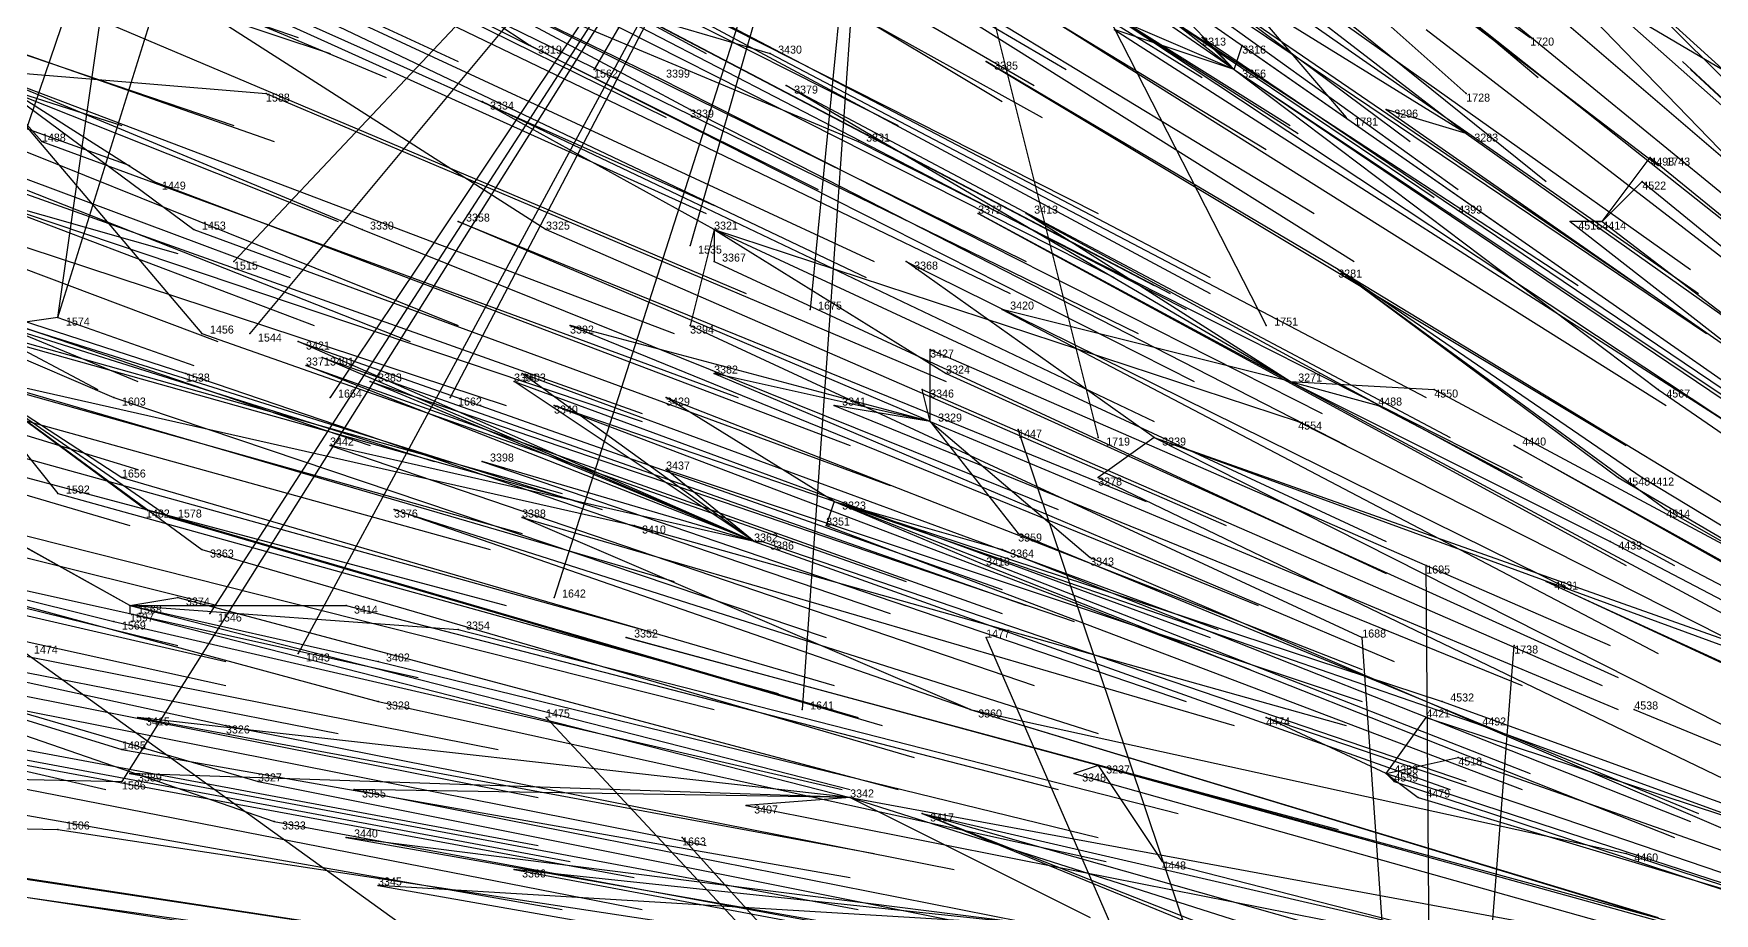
# Model space of a CAD drawing. Extents: x -0.5 to 0.59, y -0.5 to 0.58.
# Drawn here: x -0.379 to -0.169, y 0.0495 to 0.1595 of the extents above; entities that cross this region are included whole.
import ezdxf

# ---------------------------------------------------------------- set-up
doc = ezdxf.new("R2010")
doc.units = 0
for name, color, linetype in [('Facilities', 3, 'CONTINUOUS'), ('Facilities_lines', 3, 'CONTINUOUS'), ('Normals', 1, 'CONTINUOUS'), ('Source_points', 5, 'CONTINUOUS'), ('Text', 3, 'CONTINUOUS')]:
    doc.layers.add(name, color=color, linetype=linetype)

msp = doc.modelspace()

# ---------------------------------------------------------------- linework, layer by layer
at = {"layer": 'Facilities', "color": 3}
for p in [(-0.229, 0.155, -0.691), (-0.2, 0.147, -0.62), (-0.294, 0.135, -0.81), (-0.183, 0.136, -0.57), (-0.216, 0.13, -0.63), (-0.376, 0.124, -1.25), (-0.222, 0.116, -0.625), (-0.267, 0.111, -0.722), (-0.239, 0.109, -0.656), (-0.279, 0.101, -0.741), (-0.289, 0.096, -0.762), (-0.367, 0.088, -0.942), (-0.262, 0.075, -0.68), (-0.179, 0.075, -0.486), (-0.246, 0.068, -0.638), (-0.21, 0.067, -0.55), (-0.277, 0.064, -0.711), (-0.268, 0.062, -0.687)]:
    msp.add_point(p, dxfattribs=at)
at = {"layer": 'Facilities_lines', "color": 3}
for p, q in [((-0.376, 0.124, -1.25), (-0.328, 0.278, -1.25)), ((-0.376, 0.124, -1.25), (-0.357, 0.258, -1.25)), ((-0.346, 0.247, -1.25), (-0.388, 0.124, -1.25)), ((-0.273, 0.217, -1.25), (-0.368, 0.066, -1.25)), ((-0.273, 0.217, -1.25), (-0.357, 0.087, -1.25)), ((-0.273, 0.217, -1.25), (-0.354, 0.131, -1.25)), ((-0.273, 0.217, -1.25), (-0.352, 0.122, -1.25)), ((-0.273, 0.217, -1.25), (-0.346, 0.082, -1.25)), ((-0.273, 0.217, -1.25), (-0.342, 0.114, -1.25)), ((-0.273, 0.217, -1.25), (-0.327, 0.114, -1.25)), ((-0.273, 0.217, -1.25), (-0.314, 0.089, -1.25)), ((-0.273, 0.217, -1.25), (-0.309, 0.155, -1.25)), ((-0.273, 0.217, -1.25), (-0.297, 0.133, -1.25)), ((-0.273, 0.217, -1.25), (-0.283, 0.075, -1.25)), ((-0.273, 0.217, -1.25), (-0.282, 0.125, -1.25)), ((-0.273, 0.217, -1.25), (-0.246, 0.109, -1.25)), ((-0.273, 0.217, -1.25), (-0.192, 0.159, -1.25)), ((-0.273, 0.217, -1.25), (-0.2, 0.152, -1.25)), ((-0.273, 0.217, -1.25), (-0.176, 0.143, -1.25)), ((-0.273, 0.217, -1.25), (-0.225, 0.123, -1.25)), ((-0.273, 0.217, -1.25), (-0.151, 0.145, -1.25)), ((-0.273, 0.217, -1.25), (-0.215, 0.149, -1.25)), ((-0.2, 0.147, -0.62), (-0.276, 0.194, -0.843)), ((-0.229, 0.155, -0.691), (-0.281, 0.191, -0.849)), ((-0.229, 0.155, -0.691), (-0.271, 0.188, -0.825)), ((-0.207, 0.185, -0.694), (-0.149, 0.125, -0.486)), ((-0.2, 0.147, -0.62), (-0.248, 0.184, -0.772)), ((-0.379, 0.176, -1.044), (-0.315, 0.135, -0.858)), ((-0.229, 0.155, -0.691), (-0.247, 0.174, -0.754)), ((-0.338, 0.172, -0.949), (-0.317, 0.158, -0.885)), ((-0.338, 0.172, -0.949), (-0.276, 0.146, -0.78)), ((-0.338, 0.172, -0.949), (-0.297, 0.15, -0.832)), ((-0.338, 0.172, -0.949), (-0.301, 0.154, -0.845)), ((-0.338, 0.172, -0.949), (-0.287, 0.157, -0.818)), ((-0.229, 0.155, -0.691), (-0.244, 0.16, -0.729)), ((-0.229, 0.155, -0.691), (-0.243, 0.161, -0.729)), ((-0.229, 0.155, -0.691), (-0.233, 0.159, -0.705)), ((-0.229, 0.155, -0.691), (-0.228, 0.158, -0.694)), ((-0.216, 0.13, -0.63), (-0.26, 0.156, -0.757)), ((-0.386, 0.155, -1.04), (-0.364, 0.141, -0.976)), ((-0.386, 0.155, -1.04), (-0.359, 0.135, -0.959)), ((-0.386, 0.155, -1.04), (-0.358, 0.122, -0.945)), ((-0.386, 0.155, -1.04), (-0.378, 0.146, -1.014)), ((-0.386, 0.155, -1.04), (-0.35, 0.152, -0.955)), ((-0.386, 0.155, -1.04), (-0.338, 0.135, -0.909)), ((-0.229, 0.155, -0.691), (-0.202, 0.137, -0.61)), ((-0.229, 0.155, -0.691), (-0.176, 0.115, -0.524)), ((-0.222, 0.116, -0.625), (-0.285, 0.153, -0.807)), ((-0.294, 0.135, -0.81), (-0.323, 0.151, -0.89)), ((-0.2, 0.147, -0.62), (-0.21, 0.15, -0.645)), ((-0.183, 0.136, -0.57), (-0.177, 0.144, -0.571)), ((-0.183, 0.136, -0.57), (-0.178, 0.141, -0.568)), ((-0.425, 0.138, -1.116), (-0.36, 0.117, -0.946)), ((-0.425, 0.138, -1.116), (-0.369, 0.114, -0.964)), ((-0.222, 0.116, -0.625), (-0.261, 0.137, -0.737)), ((-0.222, 0.116, -0.625), (-0.255, 0.137, -0.724)), ((-0.267, 0.111, -0.722), (-0.326, 0.136, -0.882)), ((-0.294, 0.135, -0.81), (-0.297, 0.123, -0.804)), ((-0.294, 0.135, -0.81), (-0.265, 0.117, -0.725)), ((-0.294, 0.135, -0.81), (-0.294, 0.131, -0.805)), ((-0.294, 0.135, -0.81), (-0.221, 0.111, -0.618)), ((-0.183, 0.136, -0.57), (-0.187, 0.136, -0.577)), ((-0.239, 0.109, -0.656), (-0.27, 0.131, -0.749)), ((-0.216, 0.13, -0.63), (-0.178, 0.104, -0.515)), ((-0.216, 0.13, -0.63), (-0.175, 0.1, -0.504)), ((-0.216, 0.13, -0.63), (-0.181, 0.104, -0.521)), ((-0.376, 0.124, -1.25), (-0.383, 0.123, -1.25)), ((-0.222, 0.116, -0.625), (-0.258, 0.125, -0.717)), ((-0.267, 0.111, -0.722), (-0.312, 0.123, -0.838)), ((-0.289, 0.096, -0.762), (-0.346, 0.121, -0.916)), ((-0.267, 0.111, -0.722), (-0.267, 0.12, -0.732)), ((-0.289, 0.096, -0.762), (-0.345, 0.118, -0.913)), ((-0.289, 0.096, -0.762), (-0.343, 0.119, -0.906)), ((-0.388, 0.117, -1.014), (-0.365, 0.1, -0.947)), ((-0.388, 0.117, -1.014), (-0.362, 0.099, -0.937)), ((-0.388, 0.117, -1.014), (-0.376, 0.102, -0.974)), ((-0.388, 0.117, -1.014), (-0.368, 0.104, -0.958)), ((-0.388, 0.117, -1.014), (-0.358, 0.095, -0.925)), ((-0.388, 0.117, -1.014), (-0.304, 0.098, -0.798)), ((-0.289, 0.096, -0.762), (-0.337, 0.116, -0.89)), ((-0.289, 0.096, -0.762), (-0.319, 0.116, -0.85)), ((-0.289, 0.096, -0.762), (-0.318, 0.117, -0.847)), ((-0.267, 0.111, -0.722), (-0.294, 0.117, -0.792)), ((-0.222, 0.116, -0.625), (-0.182, 0.096, -0.514)), ((-0.222, 0.116, -0.625), (-0.211, 0.113, -0.6)), ((-0.222, 0.116, -0.625), (-0.204, 0.115, -0.586)), ((-0.279, 0.101, -0.741), (-0.3, 0.114, -0.803)), ((-0.267, 0.111, -0.722), (-0.268, 0.115, -0.728)), ((-0.367, 0.088, -0.942), (-0.41, 0.112, -1.062)), ((-0.279, 0.101, -0.741), (-0.314, 0.113, -0.835)), ((-0.267, 0.111, -0.722), (-0.279, 0.113, -0.752)), ((-0.267, 0.111, -0.722), (-0.247, 0.094, -0.661)), ((-0.267, 0.111, -0.722), (-0.256, 0.097, -0.685)), ((-0.204, -0.045, -1.25), (-0.256, 0.11, -1.25)), ((-0.289, 0.096, -0.762), (-0.342, 0.108, -0.897)), ((-0.239, 0.109, -0.656), (-0.246, 0.104, -0.668)), ((-0.239, 0.109, -0.656), (-0.16, 0.081, -0.448)), ((-0.239, 0.109, -0.656), (-0.168, 0.083, -0.469)), ((-0.162, 0.09, -0.462), (-0.194, 0.108, -0.554)), ((-0.289, 0.096, -0.762), (-0.323, 0.106, -0.849)), ((-0.289, 0.096, -0.762), (-0.3, 0.105, -0.796)), ((-0.279, 0.101, -0.741), (-0.28, 0.098, -0.742)), ((-0.279, 0.101, -0.741), (-0.258, 0.095, -0.687)), ((-0.279, 0.101, -0.741), (-0.26, 0.093, -0.691)), ((-0.279, 0.101, -0.741), (-0.198, 0.073, -0.528)), ((-0.279, 0.101, -0.741), (-0.203, 0.076, -0.541)), ((-0.421, 0.099, -1.082), (-0.369, 0.086, -0.947)), ((-0.421, 0.099, -1.082), (-0.336, 0.076, -0.86)), ((-0.262, 0.075, -0.68), (-0.334, 0.1, -0.873)), ((-0.262, 0.075, -0.68), (-0.318, 0.099, -0.833)), ((-0.367, 0.088, -0.942), (-0.385, 0.098, -0.992)), ((-0.289, 0.096, -0.762), (-0.288, 0.096, -0.759)), ((-0.204, -0.045, -1.25), (-0.205, 0.093, -1.25)), ((-0.134, 0.065, -0.373), (-0.19, 0.091, -0.526)), ((-0.433, 0.09, -1.105), (-0.368, 0.07, -0.938)), ((-0.433, 0.09, -1.105), (-0.355, 0.073, -0.906)), ((-0.433, 0.09, -1.105), (-0.351, 0.066, -0.894)), ((-0.433, 0.09, -1.105), (-0.349, 0.061, -0.884)), ((-0.367, 0.088, -0.942), (-0.361, 0.089, -0.929)), ((-0.367, 0.088, -0.942), (-0.367, 0.087, -0.944)), ((-0.367, 0.088, -0.942), (-0.326, 0.085, -0.842)), ((-0.367, 0.088, -0.942), (-0.336, 0.081, -0.863)), ((-0.367, 0.088, -0.942), (-0.34, 0.088, -0.878)), ((-0.204, -0.045, -1.25), (-0.38, 0.082, -1.25)), ((-0.246, 0.068, -0.638), (-0.305, 0.084, -0.791)), ((-0.204, -0.045, -1.25), (-0.26, 0.084, -1.25)), ((-0.204, -0.045, -1.25), (-0.213, 0.084, -1.25)), ((-0.204, -0.045, -1.25), (-0.194, 0.083, -1.25)), ((-0.277, 0.064, -0.711), (-0.366, 0.074, -0.933)), ((-0.204, -0.045, -1.25), (-0.315, 0.074, -1.25)), ((-0.262, 0.075, -0.68), (-0.18, 0.057, -0.472)), ((-0.262, 0.075, -0.68), (-0.176, 0.049, -0.456)), ((-0.21, 0.067, -0.55), (-0.225, 0.074, -0.592)), ((-0.21, 0.067, -0.55), (-0.205, 0.074, -0.546)), ((-0.246, 0.068, -0.638), (-0.249, 0.067, -0.644)), ((-0.246, 0.068, -0.638), (-0.238, 0.056, -0.611)), ((-0.246, 0.068, -0.638), (-0.169, 0.047, -0.438)), ((-0.21, 0.067, -0.55), (-0.201, 0.069, -0.531)), ((-0.277, 0.064, -0.711), (-0.367, 0.067, -0.932)), ((-0.21, 0.067, -0.55), (-0.206, 0.064, -0.539)), ((-0.21, 0.067, -0.55), (-0.209, 0.066, -0.549)), ((-0.277, 0.064, -0.711), (-0.339, 0.065, -0.862)), ((-0.277, 0.064, -0.711), (-0.29, 0.063, -0.741)), ((-0.277, 0.064, -0.711), (-0.247, 0.049, -0.629)), ((-0.277, 0.064, -0.711), (-0.189, 0.036, -0.48)), ((-0.428, 0.061, -1.08), (-0.376, 0.06, -0.951)), ((-0.268, 0.062, -0.687), (-0.224, 0.044, -0.571)), ((-0.268, 0.062, -0.687), (-0.202, 0.036, -0.512)), ((-0.268, 0.062, -0.687), (-0.201, 0.043, -0.515)), ((-0.253, 0.048, -0.644), (-0.34, 0.059, -0.863)), ((-0.204, -0.045, -1.25), (-0.298, 0.059, -1.25)), ((-0.253, 0.048, -0.644), (-0.319, 0.055, -0.809)), ((-0.253, 0.048, -0.644), (-0.336, 0.053, -0.851))]:
    msp.add_line(p, q, dxfattribs=at)
at = {"layer": 'Normals', "color": 1}
for p, q in [((-0.262, 0.214, -0.847), (-0.191, 0.154, -0.884)), ((-0.33, 0.202, -0.968), (-0.25, 0.155, -1.004)), ((-0.312, 0.203, -0.931), (-0.233, 0.154, -0.968)), ((-0.282, 0.202, -0.866), (-0.207, 0.146, -0.903)), ((-0.376, 0.201, -1.067), (-0.295, 0.157, -1.104)), ((-0.335, 0.2, -0.975), (-0.254, 0.153, -1.011)), ((-0.338, 0.199, -0.98), (-0.258, 0.151, -1.017)), ((-0.262, 0.199, -0.822), (-0.19, 0.141, -0.861)), ((-0.3, 0.197, -0.897), (-0.222, 0.148, -0.935)), ((-0.299, 0.197, -0.894), (-0.221, 0.147, -0.932)), ((-0.41, 0.195, -1.135), (-0.326, 0.156, -1.173)), ((-0.334, 0.194, -0.965), (-0.253, 0.149, -1.002)), ((-0.276, 0.194, -0.843), (-0.201, 0.14, -0.88)), ((-0.441, 0.192, -1.201), (-0.346, 0.159, -1.21)), ((-0.304, 0.193, -0.9), (-0.225, 0.145, -0.938)), ((-0.423, 0.191, -1.161), (-0.335, 0.154, -1.19)), ((-0.383, 0.19, -1.069), (-0.3, 0.149, -1.107)), ((-0.354, 0.19, -1.005), (-0.271, 0.148, -1.042)), ((-0.281, 0.191, -0.849), (-0.204, 0.139, -0.887)), ((-0.435, 0.188, -1.185), (-0.342, 0.157, -1.204)), ((-0.271, 0.188, -0.825), (-0.195, 0.135, -0.862)), ((-0.298, 0.185, -0.877), (-0.219, 0.137, -0.915)), ((-0.207, 0.185, -0.694), (-0.137, 0.123, -0.731)), ((-0.248, 0.184, -0.772), (-0.172, 0.13, -0.809)), ((-0.365, 0.182, -1.018), (-0.281, 0.14, -1.055)), ((-0.211, 0.181, -0.694), (-0.14, 0.12, -0.731)), ((-0.448, 0.18, -1.206), (-0.354, 0.148, -1.218)), ((-0.443, 0.179, -1.194), (-0.349, 0.146, -1.209)), ((-0.329, 0.179, -0.937), (-0.246, 0.137, -0.974)), ((-0.292, 0.18, -0.858), (-0.214, 0.131, -0.897)), ((-0.264, 0.179, -0.797), (-0.186, 0.128, -0.834)), ((-0.253, 0.179, -0.776), (-0.177, 0.127, -0.813)), ((-0.247, 0.18, -0.765), (-0.171, 0.127, -0.802)), ((-0.215, 0.178, -0.699), (-0.143, 0.119, -0.735)), ((-0.459, 0.176, -1.23), (-0.367, 0.143, -1.21)), ((-0.379, 0.176, -1.044), (-0.294, 0.138, -1.081)), ((-0.379, 0.175, -1.044), (-0.295, 0.137, -1.081)), ((-0.247, 0.174, -0.754), (-0.17, 0.122, -0.791)), ((-0.429, 0.171, -1.154), (-0.341, 0.136, -1.185)), ((-0.338, 0.172, -0.949), (-0.255, 0.131, -0.986)), ((-0.327, 0.171, -0.922), (-0.244, 0.129, -0.959)), ((-0.321, 0.171, -0.91), (-0.239, 0.128, -0.948)), ((-0.314, 0.172, -0.894), (-0.232, 0.129, -0.932)), ((-0.314, 0.171, -0.893), (-0.232, 0.127, -0.931)), ((-0.185, 0.171, -0.631), (-0.12, 0.106, -0.67)), ((-0.359, 0.169, -0.992), (-0.275, 0.129, -1.029)), ((-0.358, 0.17, -0.992), (-0.274, 0.131, -1.029)), ((-0.319, 0.17, -0.903), (-0.237, 0.127, -0.941)), ((-0.34, 0.167, -0.948), (-0.257, 0.127, -0.985)), ((-0.318, 0.168, -0.898), (-0.235, 0.125, -0.936)), ((-0.208, 0.168, -0.668), (-0.135, 0.11, -0.705)), ((-0.112, 0.104, -0.382), (-0.18, 0.166, -0.343)), ((-0.438, 0.163, -1.168), (-0.347, 0.129, -1.192)), ((-0.375, 0.163, -1.023), (-0.29, 0.127, -1.06)), ((-0.325, 0.163, -0.908), (-0.241, 0.122, -0.945)), ((-0.253, 0.162, -0.752), (-0.175, 0.113, -0.79)), ((-0.244, 0.16, -0.729), (-0.166, 0.11, -0.767)), ((-0.243, 0.161, -0.729), (-0.166, 0.11, -0.766)), ((-0.205, 0.16, -0.65), (-0.131, 0.103, -0.686)), ((-0.456, 0.159, -1.208), (-0.361, 0.132, -1.196)), ((-0.413, 0.158, -1.104), (-0.326, 0.123, -1.141)), ((-0.317, 0.158, -0.885), (-0.234, 0.116, -0.922)), ((-0.233, 0.159, -0.705), (-0.156, 0.107, -0.742)), ((-0.228, 0.158, -0.694), (-0.152, 0.105, -0.731)), ((-0.192, 0.159, -1.25), (-0.192, 0.159, -1.15)), ((-0.449, 0.156, -1.188), (-0.356, 0.121, -1.204)), ((-0.431, 0.156, -1.145), (-0.344, 0.123, -1.182)), ((-0.287, 0.157, -0.818), (-0.205, 0.114, -0.855)), ((-0.26, 0.156, -0.757), (-0.18, 0.108, -0.795)), ((-0.105, 0.093, -0.35), (-0.173, 0.156, -0.314)), ((-0.418, 0.155, -1.115), (-0.332, 0.121, -1.153)), ((-0.39, 0.155, -1.25), (-0.368, 0.148, -1.153)), ((-0.386, 0.155, -1.04), (-0.299, 0.122, -1.077)), ((-0.309, 0.155, -1.25), (-0.309, 0.155, -1.15)), ((-0.301, 0.154, -0.845), (-0.218, 0.112, -0.882)), ((-0.229, 0.155, -0.691), (-0.152, 0.103, -0.728)), ((-0.104, 0.092, -0.347), (-0.172, 0.155, -0.31)), ((-0.35, 0.152, -0.955), (-0.265, 0.116, -0.992)), ((-0.285, 0.153, -0.807), (-0.202, 0.109, -0.844)), ((-0.2, 0.152, -1.25), (-0.2, 0.152, -1.15)), ((-0.323, 0.151, -0.89), (-0.239, 0.111, -0.928)), ((-0.297, 0.15, -0.832), (-0.215, 0.108, -0.87)), ((-0.21, 0.15, -0.645), (-0.134, 0.097, -0.682)), ((-0.215, 0.149, -1.25), (-0.215, 0.149, -1.15)), ((-0.378, 0.146, -1.014), (-0.291, 0.114, -1.051)), ((-0.276, 0.146, -0.78), (-0.193, 0.104, -0.817)), ((-0.2, 0.147, -0.62), (-0.124, 0.093, -0.658)), ((-0.39, 0.143, -1.039), (-0.303, 0.112, -1.077)), ((-0.177, 0.144, -0.571), (-0.106, 0.086, -0.61)), ((-0.176, 0.143, -1.25), (-0.176, 0.143, -1.15)), ((-0.408, 0.142, -1.08), (-0.32, 0.113, -1.117)), ((-0.392, 0.141, -1.04), (-0.303, 0.111, -1.077)), ((-0.364, 0.141, -0.976), (-0.277, 0.108, -1.013)), ((-0.178, 0.141, -0.568), (-0.107, 0.083, -0.607)), ((-0.425, 0.138, -1.116), (-0.337, 0.108, -1.154)), ((-0.261, 0.137, -0.737), (-0.18, 0.093, -0.776)), ((-0.255, 0.137, -0.724), (-0.174, 0.093, -0.762)), ((-0.202, 0.137, -0.61), (-0.124, 0.085, -0.647)), ((-0.359, 0.135, -0.959), (-0.272, 0.103, -0.995)), ((-0.338, 0.135, -0.909), (-0.251, 0.1, -0.946)), ((-0.326, 0.136, -0.882), (-0.24, 0.101, -0.919)), ((-0.315, 0.135, -0.858), (-0.23, 0.098, -0.894)), ((-0.294, 0.135, -0.81), (-0.21, 0.096, -0.847)), ((-0.187, 0.136, -0.577), (-0.114, 0.079, -0.617)), ((-0.183, 0.136, -0.57), (-0.11, 0.08, -0.61)), ((-0.461, 0.134, -1.201), (-0.366, 0.105, -1.211)), ((-0.418, 0.134, -1.097), (-0.329, 0.106, -1.134)), ((-0.297, 0.133, -1.25), (-0.297, 0.133, -1.15)), ((-0.354, 0.131, -1.25), (-0.354, 0.131, -1.15)), ((-0.294, 0.131, -0.805), (-0.21, 0.092, -0.841)), ((-0.27, 0.131, -0.749), (-0.187, 0.09, -0.787)), ((-0.216, 0.13, -0.63), (-0.137, 0.082, -0.668)), ((-0.402, 0.127, -1.054), (-0.313, 0.102, -1.091)), ((-0.397, 0.128, -1.042), (-0.308, 0.1, -1.079)), ((-0.462, 0.126, -1.196), (-0.367, 0.098, -1.212)), ((-0.4, 0.126, -1.049), (-0.311, 0.101, -1.086)), ((-0.388, 0.124, -1.25), (-0.371, 0.115, -1.152)), ((-0.376, 0.124, -1.25), (-0.359, 0.118, -1.152)), ((-0.282, 0.125, -1.25), (-0.282, 0.125, -1.15)), ((-0.258, 0.125, -0.717), (-0.176, 0.082, -0.755)), ((-0.407, 0.122, -1.063), (-0.318, 0.097, -1.101)), ((-0.383, 0.123, -1.25), (-0.366, 0.116, -1.152)), ((-0.358, 0.122, -0.945), (-0.27, 0.091, -0.982)), ((-0.352, 0.122, -1.25), (-0.352, 0.122, -1.15)), ((-0.312, 0.123, -0.838), (-0.226, 0.088, -0.876)), ((-0.297, 0.123, -0.804), (-0.213, 0.084, -0.84)), ((-0.225, 0.123, -1.25), (-0.225, 0.123, -1.15)), ((-0.412, 0.12, -1.072), (-0.322, 0.095, -1.109)), ((-0.346, 0.121, -0.916), (-0.258, 0.09, -0.954)), ((-0.267, 0.12, -0.732), (-0.182, 0.083, -0.77)), ((-0.345, 0.118, -0.913), (-0.258, 0.087, -0.95)), ((-0.343, 0.119, -0.906), (-0.255, 0.088, -0.943)), ((-0.388, 0.117, -1.014), (-0.299, 0.091, -1.05)), ((-0.36, 0.117, -0.946), (-0.272, 0.087, -0.983)), ((-0.337, 0.116, -0.89), (-0.249, 0.086, -0.928)), ((-0.319, 0.116, -0.85), (-0.232, 0.084, -0.886)), ((-0.318, 0.117, -0.847), (-0.231, 0.085, -0.884)), ((-0.294, 0.117, -0.792), (-0.209, 0.081, -0.829)), ((-0.265, 0.117, -0.725), (-0.181, 0.079, -0.763)), ((-0.222, 0.116, -0.625), (-0.14, 0.072, -0.662)), ((-0.369, 0.114, -0.964), (-0.28, 0.084, -1.001)), ((-0.342, 0.114, -1.25), (-0.342, 0.114, -1.15)), ((-0.327, 0.114, -1.25), (-0.327, 0.114, -1.15)), ((-0.3, 0.114, -0.803), (-0.213, 0.08, -0.839)), ((-0.268, 0.115, -0.728), (-0.183, 0.078, -0.766)), ((-0.204, 0.115, -0.586), (-0.122, 0.071, -0.623)), ((-0.176, 0.115, -0.524), (-0.099, 0.062, -0.561)), ((-0.41, 0.112, -1.062), (-0.32, 0.088, -1.099)), ((-0.314, 0.113, -0.835), (-0.227, 0.08, -0.872)), ((-0.279, 0.113, -0.752), (-0.193, 0.078, -0.79)), ((-0.211, 0.113, -0.6), (-0.129, 0.07, -0.636)), ((-0.448, 0.111, -1.155), (-0.356, 0.088, -1.187)), ((-0.393, 0.11, -1.02), (-0.303, 0.085, -1.057)), ((-0.267, 0.111, -0.722), (-0.181, 0.075, -0.76)), ((-0.256, 0.11, -1.25), (-0.256, 0.11, -1.15)), ((-0.221, 0.111, -0.618), (-0.138, 0.069, -0.655)), ((-0.342, 0.108, -0.897), (-0.254, 0.078, -0.935)), ((-0.246, 0.109, -1.25), (-0.246, 0.109, -1.15)), ((-0.239, 0.109, -0.656), (-0.156, 0.067, -0.695)), ((-0.194, 0.108, -0.554), (-0.113, 0.063, -0.592)), ((-0.455, 0.106, -1.168), (-0.361, 0.083, -1.194)), ((-0.323, 0.106, -0.849), (-0.235, 0.076, -0.886)), ((-0.368, 0.104, -0.958), (-0.279, 0.078, -0.994)), ((-0.3, 0.105, -0.796), (-0.213, 0.076, -0.834)), ((-0.246, 0.104, -0.668), (-0.163, 0.064, -0.707)), ((-0.181, 0.104, -0.521), (-0.101, 0.057, -0.558)), ((-0.178, 0.104, -0.515), (-0.099, 0.056, -0.552)), ((-0.446, 0.102, -1.143), (-0.355, 0.081, -1.18)), ((-0.376, 0.102, -0.974), (-0.286, 0.077, -1.01)), ((-0.279, 0.101, -0.741), (-0.192, 0.067, -0.778)), ((-0.421, 0.099, -1.082), (-0.331, 0.079, -1.12)), ((-0.365, 0.1, -0.947), (-0.276, 0.074, -0.984)), ((-0.362, 0.099, -0.937), (-0.273, 0.073, -0.975)), ((-0.334, 0.1, -0.873), (-0.246, 0.072, -0.91)), ((-0.318, 0.099, -0.833), (-0.229, 0.073, -0.871)), ((-0.175, 0.1, -0.504), (-0.095, 0.054, -0.543)), ((-0.446, 0.098, -1.14), (-0.355, 0.078, -1.177)), ((-0.385, 0.098, -0.992), (-0.294, 0.075, -1.029)), ((-0.304, 0.098, -0.798), (-0.215, 0.073, -0.837)), ((-0.28, 0.098, -0.742), (-0.193, 0.065, -0.779)), ((-0.256, 0.097, -0.685), (-0.171, 0.062, -0.723)), ((-0.358, 0.095, -0.925), (-0.269, 0.069, -0.963)), ((-0.289, 0.096, -0.762), (-0.202, 0.065, -0.8)), ((-0.288, 0.096, -0.759), (-0.2, 0.066, -0.796)), ((-0.258, 0.095, -0.687), (-0.172, 0.061, -0.724)), ((-0.182, 0.096, -0.514), (-0.1, 0.053, -0.552)), ((-0.26, 0.093, -0.691), (-0.174, 0.059, -0.729)), ((-0.247, 0.094, -0.661), (-0.163, 0.058, -0.7)), ((-0.205, 0.093, -1.25), (-0.205, 0.093, -1.15)), ((-0.19, 0.091, -0.526), (-0.105, 0.052, -0.563)), ((-0.433, 0.09, -1.105), (-0.341, 0.072, -1.141)), ((-0.361, 0.089, -0.929), (-0.271, 0.065, -0.966)), ((-0.314, 0.089, -1.25), (-0.314, 0.089, -1.15)), ((-0.466, 0.087, -1.186), (-0.37, 0.065, -1.2)), ((-0.412, 0.088, -1.054), (-0.321, 0.07, -1.091)), ((-0.367, 0.088, -0.942), (-0.277, 0.065, -0.98)), ((-0.367, 0.087, -0.944), (-0.277, 0.064, -0.981)), ((-0.357, 0.087, -1.25), (-0.357, 0.087, -1.15)), ((-0.34, 0.088, -0.878), (-0.251, 0.065, -0.917)), ((-0.369, 0.086, -0.947), (-0.278, 0.065, -0.984)), ((-0.326, 0.085, -0.842), (-0.236, 0.062, -0.88)), ((-0.407, 0.082, -1.038), (-0.316, 0.064, -1.075)), ((-0.346, 0.082, -1.25), (-0.346, 0.082, -1.15)), ((-0.305, 0.084, -0.791), (-0.216, 0.06, -0.829)), ((-0.26, 0.084, -1.25), (-0.26, 0.084, -1.15)), ((-0.213, 0.084, -1.25), (-0.213, 0.084, -1.15)), ((-0.194, 0.083, -1.25), (-0.194, 0.083, -1.15)), ((-0.336, 0.081, -0.863), (-0.246, 0.059, -0.901)), ((-0.386, 0.076, -0.983), (-0.295, 0.058, -1.02)), ((-0.336, 0.076, -0.86), (-0.245, 0.056, -0.898)), ((-0.203, 0.076, -0.541), (-0.115, 0.044, -0.577)), ((-0.407, 0.075, -1.035), (-0.316, 0.058, -1.072)), ((-0.366, 0.074, -0.933), (-0.274, 0.057, -0.97)), ((-0.315, 0.074, -1.25), (-0.315, 0.074, -1.15)), ((-0.283, 0.075, -1.25), (-0.283, 0.075, -1.15)), ((-0.262, 0.075, -0.68), (-0.173, 0.048, -0.719)), ((-0.225, 0.074, -0.592), (-0.137, 0.044, -0.629)), ((-0.205, 0.074, -0.546), (-0.117, 0.045, -0.582)), ((-0.179, 0.075, -0.486), (-0.094, 0.04, -0.525)), ((-0.403, 0.073, -1.025), (-0.312, 0.056, -1.062)), ((-0.355, 0.073, -0.906), (-0.264, 0.055, -0.944)), ((-0.198, 0.073, -0.528), (-0.11, 0.041, -0.564)), ((-0.396, 0.071, -1.005), (-0.304, 0.054, -1.042)), ((-0.368, 0.07, -0.938), (-0.277, 0.054, -0.974)), ((-0.466, 0.068, -1.177), (-0.368, 0.066, -1.197)), ((-0.395, 0.068, -1.001), (-0.303, 0.05, -1.037)), ((-0.246, 0.068, -0.638), (-0.156, 0.043, -0.674)), ((-0.201, 0.069, -0.531), (-0.113, 0.038, -0.567)), ((-0.404, 0.066, -1.023), (-0.313, 0.05, -1.06)), ((-0.368, 0.066, -1.25), (-0.368, 0.066, -1.15)), ((-0.367, 0.067, -0.932), (-0.276, 0.05, -0.969)), ((-0.351, 0.066, -0.894), (-0.261, 0.048, -0.932)), ((-0.249, 0.067, -0.644), (-0.16, 0.042, -0.682)), ((-0.21, 0.067, -0.55), (-0.121, 0.038, -0.586)), ((-0.209, 0.066, -0.549), (-0.121, 0.037, -0.585)), ((-0.339, 0.065, -0.862), (-0.248, 0.047, -0.9)), ((-0.277, 0.064, -0.711), (-0.185, 0.047, -0.747)), ((-0.206, 0.064, -0.539), (-0.116, 0.037, -0.575)), ((-0.428, 0.061, -1.08), (-0.335, 0.047, -1.116)), ((-0.349, 0.061, -0.884), (-0.257, 0.044, -0.922)), ((-0.29, 0.063, -0.741), (-0.199, 0.045, -0.779)), ((-0.268, 0.062, -0.687), (-0.177, 0.041, -0.725)), ((-0.433, 0.059, -1.093), (-0.341, 0.046, -1.13)), ((-0.376, 0.06, -0.951), (-0.284, 0.046, -0.989)), ((-0.34, 0.059, -0.863), (-0.249, 0.043, -0.901)), ((-0.298, 0.059, -1.25), (-0.298, 0.059, -1.15)), ((-0.416, 0.057, -1.05), (-0.324, 0.043, -1.086)), ((-0.407, 0.058, -1.027), (-0.315, 0.044, -1.065)), ((-0.18, 0.057, -0.472), (-0.092, 0.028, -0.511)), ((-0.319, 0.055, -0.809), (-0.228, 0.038, -0.846)), ((-0.238, 0.056, -0.611), (-0.148, 0.033, -0.648)), ((-0.336, 0.053, -0.851), (-0.245, 0.037, -0.89))]:
    msp.add_line(p, q, dxfattribs=at)
at = {"layer": 'Source_points', "color": 5}
for p in [(-0.317, 0.158, -0.885), (-0.233, 0.159, -0.705), (-0.228, 0.158, -0.694), (-0.192, 0.159, -1.25), (-0.287, 0.157, -0.818), (-0.26, 0.156, -0.757), (-0.309, 0.155, -1.25), (-0.301, 0.154, -0.845), (-0.35, 0.152, -0.955), (-0.285, 0.153, -0.807), (-0.2, 0.152, -1.25), (-0.323, 0.151, -0.89), (-0.297, 0.15, -0.832), (-0.21, 0.15, -0.645), (-0.215, 0.149, -1.25), (-0.378, 0.146, -1.014), (-0.276, 0.146, -0.78), (-0.177, 0.144, -0.571), (-0.176, 0.143, -1.25), (-0.364, 0.141, -0.976), (-0.178, 0.141, -0.568), (-0.261, 0.137, -0.737), (-0.255, 0.137, -0.724), (-0.202, 0.137, -0.61), (-0.359, 0.135, -0.959), (-0.338, 0.135, -0.909), (-0.326, 0.136, -0.882), (-0.315, 0.135, -0.858), (-0.187, 0.136, -0.577), (-0.297, 0.133, -1.25), (-0.354, 0.131, -1.25), (-0.294, 0.131, -0.805), (-0.27, 0.131, -0.749), (-0.282, 0.125, -1.25), (-0.258, 0.125, -0.717), (-0.358, 0.122, -0.945), (-0.352, 0.122, -1.25), (-0.312, 0.123, -0.838), (-0.297, 0.123, -0.804), (-0.225, 0.123, -1.25), (-0.346, 0.121, -0.916), (-0.267, 0.12, -0.732), (-0.345, 0.118, -0.913), (-0.343, 0.119, -0.906), (-0.36, 0.117, -0.946), (-0.337, 0.116, -0.89), (-0.319, 0.116, -0.85), (-0.318, 0.117, -0.847), (-0.294, 0.117, -0.792), (-0.265, 0.117, -0.725), (-0.369, 0.114, -0.964), (-0.342, 0.114, -1.25), (-0.327, 0.114, -1.25), (-0.3, 0.114, -0.803), (-0.268, 0.115, -0.728), (-0.204, 0.115, -0.586), (-0.176, 0.115, -0.524), (-0.314, 0.113, -0.835), (-0.279, 0.113, -0.752), (-0.211, 0.113, -0.6), (-0.256, 0.11, -1.25), (-0.221, 0.111, -0.618), (-0.342, 0.108, -0.897), (-0.246, 0.109, -1.25), (-0.194, 0.108, -0.554), (-0.323, 0.106, -0.849), (-0.368, 0.104, -0.958), (-0.3, 0.105, -0.796), (-0.246, 0.104, -0.668), (-0.181, 0.104, -0.521), (-0.178, 0.104, -0.515), (-0.376, 0.102, -0.974), (-0.365, 0.1, -0.947), (-0.362, 0.099, -0.937), (-0.334, 0.1, -0.873), (-0.318, 0.099, -0.833), (-0.175, 0.1, -0.504), (-0.304, 0.098, -0.798), (-0.28, 0.098, -0.742), (-0.256, 0.097, -0.685), (-0.358, 0.095, -0.925), (-0.288, 0.096, -0.759), (-0.258, 0.095, -0.687), (-0.182, 0.096, -0.514), (-0.26, 0.093, -0.691), (-0.247, 0.094, -0.661), (-0.205, 0.093, -1.25), (-0.19, 0.091, -0.526), (-0.361, 0.089, -0.929), (-0.314, 0.089, -1.25), (-0.367, 0.087, -0.944), (-0.357, 0.087, -1.25), (-0.34, 0.088, -0.878), (-0.369, 0.086, -0.947), (-0.326, 0.085, -0.842), (-0.346, 0.082, -1.25), (-0.305, 0.084, -0.791), (-0.26, 0.084, -1.25), (-0.213, 0.084, -1.25), (-0.194, 0.083, -1.25), (-0.336, 0.081, -0.863), (-0.336, 0.076, -0.86), (-0.203, 0.076, -0.541), (-0.366, 0.074, -0.933), (-0.315, 0.074, -1.25), (-0.283, 0.075, -1.25), (-0.225, 0.074, -0.592), (-0.205, 0.074, -0.546), (-0.355, 0.073, -0.906), (-0.198, 0.073, -0.528), (-0.368, 0.07, -0.938), (-0.201, 0.069, -0.531), (-0.368, 0.066, -1.25), (-0.367, 0.067, -0.932), (-0.351, 0.066, -0.894), (-0.249, 0.067, -0.644), (-0.209, 0.066, -0.549), (-0.339, 0.065, -0.862), (-0.206, 0.064, -0.539), (-0.349, 0.061, -0.884), (-0.29, 0.063, -0.741), (-0.376, 0.06, -0.951), (-0.34, 0.059, -0.863), (-0.298, 0.059, -1.25), (-0.18, 0.057, -0.472), (-0.319, 0.055, -0.809), (-0.238, 0.056, -0.611), (-0.336, 0.053, -0.851)]:
    msp.add_point(p, dxfattribs=at)

# ---------------------------------------------------------------- texts
at = {"layer": 'Text', "color": 3}
for s, p in [('3319', (-0.316, 0.157, -0.885)), ('3430', (-0.286, 0.157, -0.818)), ('3313', (-0.233, 0.158, -0.705)), ('3316', (-0.228, 0.157, -0.694)), ('1720', (-0.192, 0.158, -1.25)), ('3385', (-0.259, 0.155, -0.757)), ('1562', (-0.309, 0.154, -1.25)), ('3399', (-0.3, 0.154, -0.845)), ('3256', (-0.228, 0.154, -0.691)), ('1588', (-0.35, 0.151, -0.955)), ('3379', (-0.284, 0.152, -0.807)), ('1728', (-0.2, 0.151, -1.25)), ('3334', (-0.322, 0.15, -0.89)), ('3339', (-0.297, 0.149, -0.832)), ('3296', (-0.209, 0.149, -0.645)), ('1781', (-0.214, 0.148, -1.25)), ('1488', (-0.378, 0.146, -1.014)), ('3331', (-0.275, 0.146, -0.78)), ('3283', (-0.199, 0.146, -0.62)), ('4498', (-0.177, 0.143, -0.571)), ('1743', (-0.175, 0.143, -1.25)), ('1449', (-0.363, 0.14, -0.976)), ('4522', (-0.178, 0.14, -0.568)), ('3358', (-0.325, 0.136, -0.882)), ('3372', (-0.261, 0.137, -0.737)), ('3413', (-0.254, 0.137, -0.724)), ('4399', (-0.201, 0.137, -0.61)), ('1453', (-0.358, 0.135, -0.959)), ('3330', (-0.337, 0.135, -0.909)), ('3325', (-0.315, 0.135, -0.858)), ('3321', (-0.294, 0.135, -0.81)), ('4515', (-0.186, 0.135, -0.577)), ('4414', (-0.183, 0.135, -0.57)), ('1535', (-0.296, 0.132, -1.25)), ('1515', (-0.354, 0.13, -1.25)), ('3367', (-0.293, 0.131, -0.805)), ('3368', (-0.269, 0.13, -0.749)), ('3281', (-0.216, 0.129, -0.63)), ('1574', (-0.375, 0.123, -1.25)), ('1675', (-0.281, 0.125, -1.25)), ('3420', (-0.257, 0.125, -0.717)), ('1751', (-0.224, 0.123, -1.25)), ('1456', (-0.357, 0.122, -0.945)), ('1544', (-0.351, 0.121, -1.25)), ('3392', (-0.312, 0.122, -0.838)), ('3394', (-0.297, 0.122, -0.804)), ('3421', (-0.345, 0.12, -0.916)), ('3427', (-0.267, 0.119, -0.732)), ('3371', (-0.345, 0.118, -0.913)), ('3401', (-0.342, 0.118, -0.906)), ('3382', (-0.294, 0.117, -0.792)), ('3324', (-0.265, 0.117, -0.725)), ('1538', (-0.36, 0.116, -0.946)), ('3383', (-0.336, 0.116, -0.89)), ('3391', (-0.319, 0.116, -0.85)), ('3403', (-0.318, 0.116, -0.847)), ('3271', (-0.221, 0.116, -0.625)), ('1603', (-0.368, 0.113, -0.964)), ('1664', (-0.341, 0.114, -1.25)), ('1662', (-0.326, 0.113, -1.25)), ('3429', (-0.3, 0.113, -0.803)), ('3341', (-0.278, 0.113, -0.752)), ('3346', (-0.267, 0.114, -0.728)), ('4488', (-0.211, 0.113, -0.6)), ('4550', (-0.204, 0.114, -0.586)), ('4567', (-0.175, 0.114, -0.524)), ('3340', (-0.314, 0.112, -0.835)), ('3329', (-0.266, 0.111, -0.722)), ('1447', (-0.256, 0.109, -1.25)), ('4554', (-0.221, 0.11, -0.618)), ('3442', (-0.342, 0.108, -0.897)), ('1719', (-0.245, 0.108, -1.25)), ('3239', (-0.238, 0.108, -0.656)), ('4440', (-0.193, 0.108, -0.554)), ('3398', (-0.322, 0.106, -0.849)), ('3437', (-0.3, 0.105, -0.796)), ('1592', (-0.375, 0.102, -0.974)), ('1656', (-0.368, 0.104, -0.958)), ('3278', (-0.246, 0.103, -0.668)), ('4548', (-0.18, 0.103, -0.521)), ('4412', (-0.177, 0.103, -0.515)), ('3323', (-0.278, 0.1, -0.741)), ('1482', (-0.365, 0.099, -0.947)), ('1578', (-0.361, 0.099, -0.937)), ('3376', (-0.334, 0.099, -0.873)), ('3388', (-0.318, 0.099, -0.833)), ('3351', (-0.28, 0.098, -0.742)), ('4514', (-0.175, 0.099, -0.504)), ('3410', (-0.303, 0.097, -0.798)), ('3362', (-0.289, 0.096, -0.762)), ('3359', (-0.256, 0.096, -0.685)), ('3363', (-0.357, 0.094, -0.925)), ('3386', (-0.287, 0.095, -0.759)), ('3364', (-0.257, 0.094, -0.687)), ('4433', (-0.181, 0.095, -0.514)), ('3418', (-0.26, 0.093, -0.691)), ('3343', (-0.247, 0.093, -0.661)), ('1695', (-0.205, 0.092, -1.25)), ('4531', (-0.189, 0.09, -0.526)), ('3374', (-0.36, 0.088, -0.929)), ('1642', (-0.313, 0.089, -1.25)), ('1597', (-0.367, 0.086, -0.944)), ('1568', (-0.366, 0.087, -0.942)), ('1546', (-0.356, 0.086, -1.25)), ('3414', (-0.339, 0.087, -0.878)), ('1569', (-0.368, 0.085, -0.947)), ('3354', (-0.325, 0.085, -0.842)), ('3352', (-0.304, 0.084, -0.791)), ('1477', (-0.26, 0.084, -1.25)), ('1688', (-0.213, 0.084, -1.25)), ('1474', (-0.379, 0.082, -1.25)), ('1643', (-0.345, 0.081, -1.25)), ('3402', (-0.335, 0.081, -0.863)), ('1738', (-0.194, 0.082, -1.25)), ('3328', (-0.335, 0.075, -0.86)), ('1641', (-0.282, 0.075, -1.25)), ('4532', (-0.202, 0.076, -0.541)), ('4538', (-0.179, 0.075, -0.486)), ('3415', (-0.365, 0.073, -0.933)), ('1475', (-0.315, 0.074, -1.25)), ('3360', (-0.261, 0.074, -0.68)), ('4474', (-0.225, 0.073, -0.592)), ('4421', (-0.205, 0.074, -0.546)), ('4492', (-0.198, 0.073, -0.528)), ('3326', (-0.355, 0.072, -0.906)), ('1485', (-0.368, 0.07, -0.938)), ('3237', (-0.245, 0.067, -0.638)), ('4388', (-0.209, 0.067, -0.55)), ('4518', (-0.201, 0.068, -0.531)), ('1586', (-0.368, 0.065, -1.25)), ('3389', (-0.366, 0.066, -0.932)), ('3327', (-0.351, 0.066, -0.894)), ('3348', (-0.248, 0.066, -0.644)), ('4559', (-0.209, 0.066, -0.549)), ('3355', (-0.338, 0.064, -0.862)), ('3407', (-0.289, 0.062, -0.741)), ('3342', (-0.277, 0.064, -0.711)), ('4479', (-0.205, 0.064, -0.539)), ('1506', (-0.375, 0.06, -0.951)), ('3333', (-0.348, 0.06, -0.884)), ('3417', (-0.267, 0.061, -0.687)), ('3440', (-0.339, 0.059, -0.863)), ('1663', (-0.298, 0.058, -1.25)), ('4460', (-0.179, 0.056, -0.472)), ('3366', (-0.318, 0.054, -0.809)), ('4448', (-0.238, 0.055, -0.611)), ('3345', (-0.336, 0.053, -0.851))]:
    msp.add_text(s, height=0.001, dxfattribs=at).set_placement(p)

doc.saveas('drawing.dxf')
